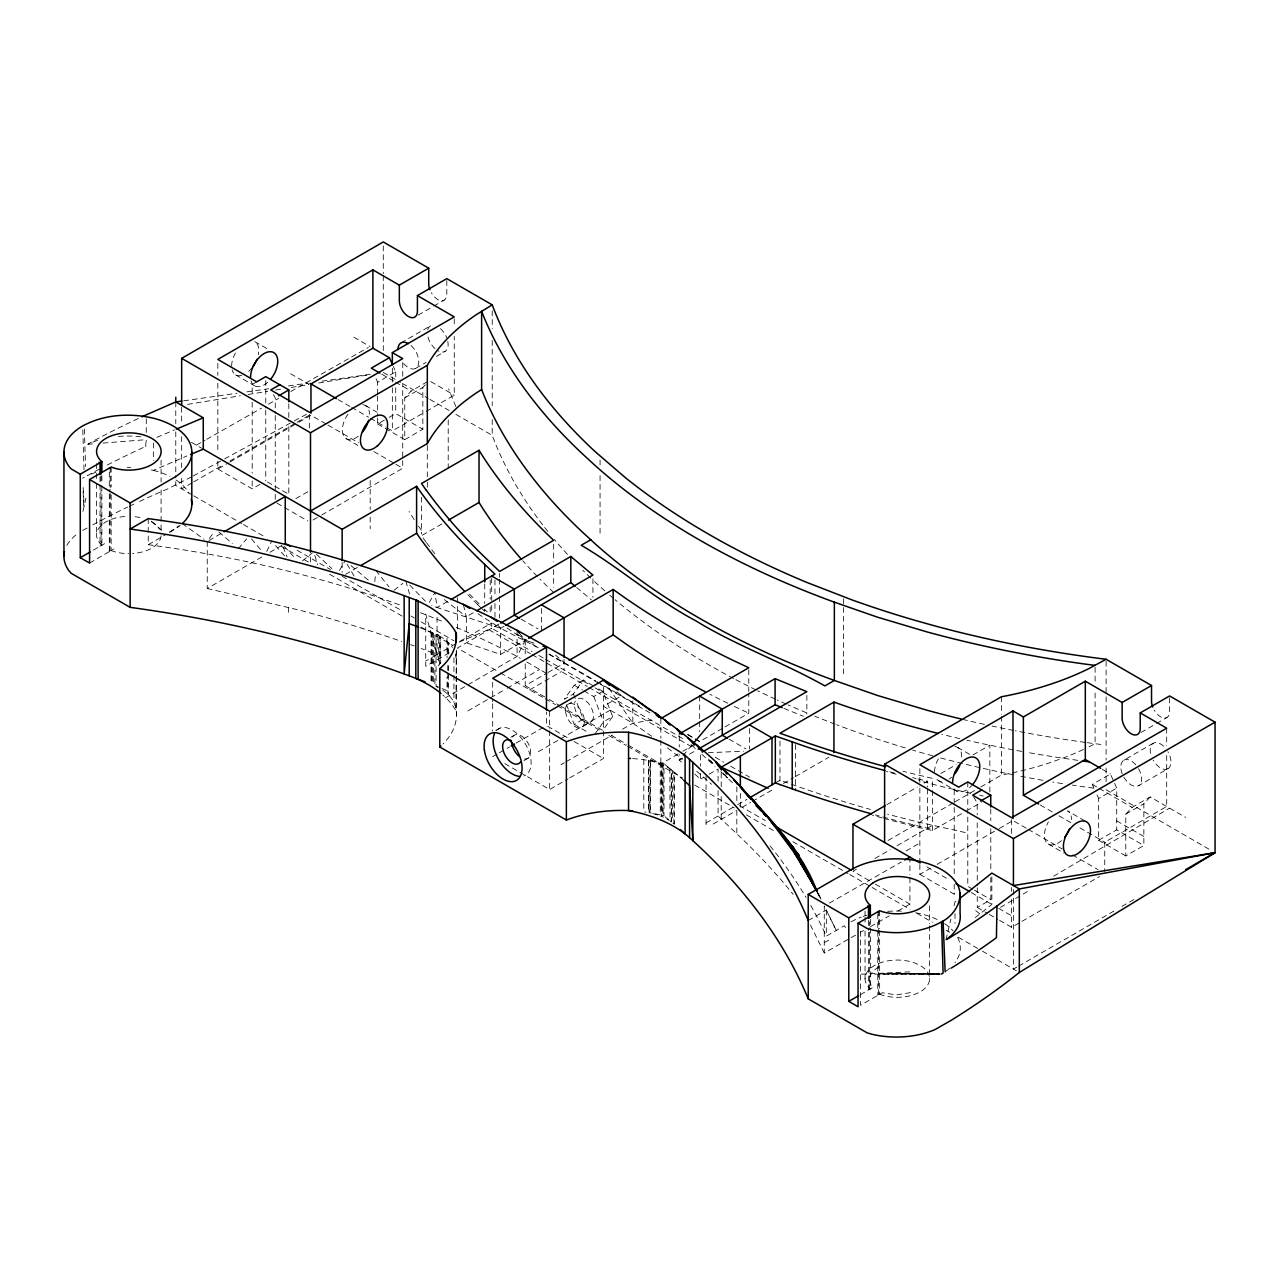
<?xml version="1.0" encoding="UTF-8"?>
<svg xmlns="http://www.w3.org/2000/svg" width="1279" height="1279" viewBox="0 0 1279 1279"><rect width="100%" height="100%" fill="white"/><g stroke="black" fill="none" stroke-linecap="round" stroke-linejoin="round"><path stroke-width="0.75" stroke-dasharray="5 3.75" d="M721.212 796.577L721.212 819.407M721.212 786.793L721.212 769.175M740.365 793.38L740.365 808.344M374.811 581.609L375.514 574.207M82.943 511.408L86.556 495.517M945.948 939.905L950.921 919.009M954.086 905.708L954.997 901.903L956.708 900.912M266.751 551.489L271.692 541.177M445.236 697.902L517.084 656.415L525.221 640.235L519.418 633.137M429.28 602.489L434.988 592.337L437.066 607.541L500.649 628.325L538.907 648.133M339.383 570.546L345.138 560.73M583.24 680.012L574.207 685.24L564.423 699.165L573.456 693.937L583.24 680.012L594.671 686.615M594.863 734.146L603.576 721.772L612.609 716.544L602.825 691.315L596.302 687.558M612.609 716.544L602.825 730.469L561.065 706.36M209.388 538.491L213.705 532.416M238.31 548.723L246.655 538.843M691.907 745.113L679.261 760.078L682.091 762.636M425.363 384.755L422.837 387.457L422.837 429.216L404.756 439.656L404.756 397.897L411.087 391.118L429.168 380.678M1150.189 796.945L1143.858 803.74L1143.858 845.499L1125.776 855.939L1125.776 814.179L1132.107 807.385L1150.189 796.945L1185.665 817.441M302.468 560.921L312.316 552.848M991.849 876.994L991.849 904.413L975.285 917.539M394.108 590.227L402.901 583.352M169.515 532.112L179.076 525.701M1000.45 907.371L1029.611 890.264M1053.624 876.179L1169.566 808.152M449.185 652.754L425.731 666.295L425.731 614.096L437.066 654.528L425.731 661.083M256.711 381.845L252.187 384.467L252.187 394.316M418.217 315.114L432.046 307.136M433.773 306.129L444.149 300.149M151.338 469.921L153.352 470.4L186.862 456.011M401.014 342.884L430.399 325.921M192.01 482.886L181.666 488.85L181.666 477.259M193.737 481.895L223.026 464.98M229.916 461L295.401 423.189M297.128 422.198L310.909 414.236M217.83 461.048L217.83 469.025L228.19 463.046M229.9 462.055L297.16 423.221M298.886 422.23L310.957 415.259L326.257 424.084M377.641 394.172L377.641 382.245L395.723 371.805L393.34 366.513M93.447 550.098L104.542 543.687M415.723 368.352L426.099 362.373M436.459 356.377L445.108 351.389M89.578 563.048L113.815 549.043M148.236 518.603L148.236 544.694L166.334 534.254M169.707 532.304L173.081 530.353A63.934 36.915 0 0 0 180.115 525.541M404.756 397.897L422.837 387.457M217.83 469.025L252.187 488.85L260.66 483.958M377.641 418.041L377.641 424.004L387.505 418.313M389.136 417.354L395.723 413.565L422.837 429.216M387.233 427.985L392.333 430.911L424.532 412.318M426.227 411.342L454.253 395.163L454.253 336.441M208.925 540.553L222.498 532.703M295.865 498.618L307.887 491.68M313.051 520.009L319.942 516.029M321.668 515.037L402.725 468.242L402.725 384.531M207.23 541.529L207.23 588.5L263.218 556.173M269.997 552.256L283.57 544.422M345.538 574.335L357.385 567.492M441.815 523.958L421.51 535.677L426.355 542.6M447.458 601.546L437.066 607.541L431.822 605.527M473.198 612.785L466.339 616.75L466.339 642.841L500.649 654.416L526.149 639.692M460.04 641.275L491.696 623.017L491.696 628.229L532.096 651.555M498.89 624.072L457.386 648.037L498.73 671.907M504.038 626.358L500.649 628.325L500.649 654.416M467.826 710.948L505.477 689.221M507.187 688.23L539.69 669.461M525.221 663.945L525.221 685.672L547.172 673.01M548.115 672.418L564.551 662.938L555.518 655.104M529.746 689.813L561.385 671.555M495.676 730.629L500.201 728.007M510.961 737.168L513.982 735.425M567.492 704.601L575.022 700.252M583.991 690.884L593.776 696.543L602.825 691.315M492.687 756.624L497.739 753.715M499.418 752.739L509.506 746.92M516.22 743.035L543.111 727.511M566.517 704.569L574.207 724.394L583.24 719.166L576.253 701.148M538.347 751.668L558.875 739.806M560.602 738.814L610.211 710.165M523.846 760.653L528.371 758.047M582.425 726.76L591.458 721.548M560.953 764.714L564.375 762.732M566.085 761.74L612.289 735.073M622.553 729.142L632.817 723.227L655.232 719.469M504.773 763.595L549.65 789.511L568.132 778.831M569.826 777.856L603.432 758.463L603.432 683.881M628.421 745.257L660.843 763.979L681.099 752.276M682.794 751.301L696.288 743.499M687.654 734.61L699.661 741.548L723.386 727.863M725.065 726.888L748.791 713.202L748.791 693.442M682.698 758.095L679.261 760.078L679.261 754.498M689.589 754.13L696.463 750.149M694.817 774.099L700.476 779.183L703.85 777.232M709.11 774.195L718.063 769.031L718.063 782.732M706.072 822.925L732.755 807.513M737.711 804.667L747.016 799.295M775.33 782.924L779.982 780.238L807.449 789.846A919.649 530.961 0 0 0 870.503 809.463M713.202 824.028L736.033 810.838M742.076 807.353L750.597 802.445M752.308 801.453L772.004 790.07L766.936 787.784M783.356 783.515L793.476 777.664M795.154 776.705L828.872 757.216M886.843 804.667L917.331 787.065M924.109 783.148L927.499 781.197L927.499 787.065M940.848 773.475L956.052 764.698M972.951 754.946L989.85 745.193L989.85 792.165M888.042 840.511L953.319 802.828M955.029 801.837L979.074 787.944M980.801 786.953L1001.409 775.058A253.626 146.43 0 0 0 1047.661 763.467L1064.895 757.376A253.626 146.43 0 0 0 1085.951 748.311M856.354 869.24L852.965 871.207L873.669 883.165M874.98 858.481L890.232 849.688M897.011 845.771L932.407 825.339M883.805 818.368A919.649 530.961 0 0 0 920.4 827.753L932.407 830.551L964.51 812.021M966.205 811.046L981.409 802.269M906.124 850.951L920.768 842.493M808.216 920.528L826.314 910.072L836.274 930.425L824.268 906.044L824.268 953.015L858.529 933.446M1141.044 732.435L1154.873 724.442M1156.6 723.45L1166.976 717.455M919.857 864.54L919.857 874.34L930.217 868.361M937.107 864.38L997.46 829.527M999.187 828.536L1012.984 820.574L1026.573 828.424M1122.195 773.747A14.708 8.489 60 0 1 1123.841 760.206L1153.226 743.243M810.726 905.468A920.209 531.281 0 0 1 826.314 936.18L844.412 925.724L845.707 928.202M1093.897 787.944L1092.314 784.427L1110.396 773.987L1116.727 788.072L1116.727 829.831L1143.858 845.499M1125.776 855.939L1098.645 840.271L1098.645 798.512L1116.727 788.072M1123.841 777.184A14.708 8.489 60 0 0 1138.55 785.674L1167.935 768.711A14.708 8.489 60 0 0 1167.935 751.732M919.857 874.34L954.214 894.165L957.603 892.214M1125.776 814.179L1143.858 803.74M977.252 887.77L977.268 907.482L990.841 899.649L990.809 874.037M1098.645 840.271L1116.727 829.831M1104.305 843.532L1105.648 842.749L1077.621 826.57M860.287 994.726L873.013 987.372C864.252 979.538 873.045 967.867 882.286 965.869M999.602 920.368L1011.625 927.307L1020.258 922.335M1021.969 921.344L1099.572 876.531M1016.885 967.084L1013.432 969.066L1013.432 897.298M1018.612 966.093L1115.112 910.376M1122.003 906.395L1134.057 899.425M455.692 643.785L437.066 654.528L428.321 651.155A1007.676 581.785 0 0 0 421.255 648.533M459.145 642.09L491.696 628.229M829.4 903.102L901.359 861.998M860.239 932.471L863.661 930.504M870.519 926.588L889.369 915.828M897.922 910.936L909.913 904.093L909.913 876.675M196.374 445.156L204.96 440.28M206.67 439.305L261.587 408.113M268.446 404.212L278.742 398.361M290.765 391.534L368.272 347.488M82.671 478.154L84.238 477.275M82.671 530.353L87.532 527.827M191.482 476.907L167.613 488.898A880 508.067 0 0 0 138.308 502.023M193.225 475.964L222.866 459.816M224.608 458.873L292.619 421.83M294.362 420.887L306.56 414.236M824.268 942.575L831.798 938.658M1089.037 746.808L1095.096 743.707L1095.096 690.852M146.254 440.296L145.534 446.483A880 508.067 0 0 0 104.766 466.323M156.837 437.338L174.504 429.904M910.424 992.632L896.355 994.934L882.302 992.728L860.575 1005.262L860.575 927.707M187.549 404.388L240.388 395.755M248.222 394.492L267.791 391.294M275.625 390.015L283.458 388.736M291.292 387.457L308.91 384.595M318.695 382.997L367.633 375.019M183.696 400.823L237.047 393.245M246.927 391.838L268.67 388.752M288.43 385.938L308.191 383.124M322.02 381.158L373.404 373.868M632.625 758.591A100.066 57.779 0 0 1 642.713 759.534L649.924 760.733A48.938 28.25 0 0 1 661.195 764.155L661.195 816.354L663.114 817.169A48.938 28.25 0 0 1 666.151 818.672M861.039 974.198L911.495 971.784M87.532 444.309L95.27 443.685M103.023 443.078L145.598 439.704M708.294 752.739L743.531 751.189M662.138 763.195L662.138 815.394L663.993 815.874L663.993 763.675L660.252 762.732A100.066 57.779 0 0 0 650.643 760.733L649.924 812.932A48.938 28.25 0 0 1 661.195 816.354M660.252 762.732L660.252 814.915A100.066 57.779 0 0 0 650.643 812.916L649.172 812.773L649.172 760.573M874.612 974.134L939.585 974.038L892.886 973.175M879.297 974.022L939.617 974.022M883.981 973.879L941.568 974.022L888.202 973.415M140.882 436.794L133.112 436.155A63.854 36.867 0 0 0 117.013 436.571M145.262 446.051L146.254 446.163M1087.198 742.667L1103.265 744.778M1077.781 760.35L1058.996 757.616A845.531 488.162 0 0 1 1027.309 752.404M644.712 812.005L646.119 812.213M965.229 832.533L920.4 822.525A919.649 530.961 0 0 1 887.626 814.179M207.23 588.5L299.654 610.195A1007.676 581.785 0 0 1 401.638 641.482M917.938 778.959L927.499 781.197M930.009 828.76L917.938 825.93A926.044 534.654 0 0 1 875.332 814.915M438.697 687.207L436.091 686.375L436.091 634.176L438.697 635.008L438.697 665.943M507.123 628.053L525.221 640.235L534.078 643.161M110.889 550.482L114.007 551.553A32.279 18.625 0 0 0 128.667 553.647M109.946 551.025L110.234 489.473M879.36 994.167L882.494 995.238A32.279 18.625 0 0 0 929.193 981.648A32.279 18.625 0 0 0 892.214 960.289A32.279 18.625 0 0 0 868.665 987.26L870.535 989.067M878.433 994.694L878.705 911.272M419.832 627.605L434.876 633.601L434.876 685.784M783.915 708.358L803.324 716.304M442.022 688.566L447.026 690.596L447.026 677.071M671.555 822.045L671.555 769.846L670.036 768.791A48.938 28.25 0 0 0 663.114 764.97L661.835 764.426L661.835 816.61M734.354 706.424L748.791 713.202M353.899 337.224L369.999 346.513M430.783 381.606L454.253 395.163M1102.338 769.334L1110.396 773.987M383.284 372.461L400.583 382.437M402.309 383.444L428.241 398.408M429.968 399.416L448.993 410.399M455.916 414.396L492.223 435.356A800.782 462.327 0 0 0 543.399 525.829M1106.111 789.767L1211.597 850.679M381.686 374.139L393.788 381.126M395.515 382.133L411.087 391.118M1092.314 784.427L1097.51 787.416M1099.237 788.424L1132.107 807.385M1116.727 820.846L1143.858 836.498M254.777 341.621L266.863 348.591M365.522 405.571L377.033 412.206M957.699 747.464L970.857 755.042M1084.816 820.846L1067.549 810.87A19.185 11.079 -60 0 1 1071.53 819.663M338.088 399.592L349.95 406.45M351.645 407.425L368.592 417.21M370.286 418.201L385.539 427.01M1040.339 805.035L1052.201 811.893M1058.98 815.81L1070.843 822.653M290.621 373.756L308.703 384.196M377.641 424.004L404.756 439.656M327.952 425.076L358.536 442.726M373.836 451.567L394.22 463.334M395.93 464.309L402.725 468.242M1028.284 829.4L1062.273 849.016M1072.457 854.916L1097.958 869.624M235.592 374.843L254.585 385.794M346.353 438.777L357.848 445.428M938.53 780.67L956.612 791.109M1048.38 844.092L1063.904 853.061M521.097 619.1L538.059 628.9M729.046 739.166L746.009 748.966M267.407 481.975L288.814 494.333L288.814 423.429M972.727 889.193L967.787 886.331L967.787 811.494M974.374 890.136L990.841 899.649M191.482 442.326L201.554 448.13M926.987 866.954L949.178 879.776M971.353 892.582L991.849 904.413M998.723 908.378L1013.432 916.867M549.171 654.049L595.63 680.876M597.357 681.867L642.026 707.671M598.38 683.082L548.867 654.24M600.107 684.073L651.603 713.81M276.967 503.159L307.887 521.017M977.268 907.482L987.58 913.43M989.291 914.421L997.892 919.377M538.827 655.456L543.879 658.365M545.573 659.34L588.084 683.881M594.959 687.846L684.217 739.39M715.169 757.248L723.786 762.22M730.677 766.201L749.622 777.136M489.026 629.764L530.369 653.649M532.096 654.64L587.173 686.423M588.884 687.431L695.44 748.95M574.207 685.24L582.361 689.941M456.283 627.349A821.102 474.061 0 0 1 517.084 656.415L520.313 658.269M526.772 661.994L546.469 673.378M297.048 550.242L330.494 569.555M342.148 576.285L400.631 610.051M410.943 615.998L414.38 617.997M421.271 621.962L453.949 640.827M739.422 805.658L765.226 820.558M875.396 884.157L909.913 904.093M525.221 685.672L547.412 698.478M549.123 699.469L559.355 705.384M611.362 735.393L626.71 744.266M191.978 494.813L175.783 485.46L175.783 475.516M193.705 495.804L241.795 523.575M243.506 524.566L265.84 537.452M281.3 546.373L310.509 563.24L310.509 554.111M329.518 574.207L402.086 616.11M421.095 627.078L452.19 645.048M500.457 672.898L543.495 697.758M545.222 698.75L555.534 704.697M557.244 705.688L600.219 730.501M608.804 735.457L625.991 745.385M627.717 746.376L682.714 778.128M694.737 785.066L734.274 807.896M746.328 814.851L775.618 831.766M792.852 841.726L847.993 873.557M849.72 874.548L870.407 886.491M872.118 887.482L910.04 909.369M916.931 913.35L932.439 922.303M946.22 930.265L949.673 932.263M958.291 937.235L980.689 950.169M982.416 951.16L1016.373 970.777M574.207 724.394L587.253 731.924M567.189 737.535L546.469 725.577L546.469 712.035M574.095 741.516L603.432 758.463M687.846 734.546L699.661 741.548M517.435 634.224L538.731 648.245M477.898 613.712L500.649 628.325L496.907 624.072M669.876 820.686L671.219 821.805L671.219 769.606M182.257 523.575L204.112 539.274M975.701 910.664L979.922 913.877M444.389 599.659L466.339 616.75L463.286 604.312M665.096 764.57L670.036 768.791M665.096 816.769L668.677 819.695M576.717 587.541L591.442 599.915M351.006 565.638L370.063 581.609M218.869 531.952L232.33 543.559M616.99 691.907L621.514 695.824L603.432 706.264L632.817 723.227A920.209 531.281 0 0 1 653.601 737.647M151.258 521.208L161.809 530.337M683.833 780.382L674.321 772.116L674.321 824.315M690.996 744.554L695.057 748.215M604.807 590.882L594.943 581.961A800.782 462.327 0 0 1 592.177 579.371M701.931 754.418L715.137 766.377M316.521 554.303L331.869 568.611M720.748 771.573L727.447 777.952L725.129 774.786M728.79 779.231L734.146 784.331M553.663 592.497L546.884 586.022A845.531 488.162 0 0 1 539.946 579.115M484.421 609.188L487.299 611.938M477.467 604.471L481.096 607.925M482.311 609.076L484.725 611.394L484.725 605.511M442.79 690.26A57.443 33.158 0 0 1 447.874 694.337L448.274 694.737A57.443 33.158 0 0 1 453.469 701.388L454.189 702.89A100.082 57.779 0 0 1 456.187 711.06L456.315 712.243A100.082 57.779 0 0 1 443.03 743.946M869.592 989.594L869.432 927.803M102.048 545.382L100.194 543.575A32.279 18.625 0 0 1 127.516 516.396M101.121 545.925L100.961 490.081M708.502 759.198L712.595 763.403M409.792 585.142L425.667 601.466M723.434 773.683L727.447 777.952M284.242 546.277L295.801 558.987M710.532 760.621L713.042 763.419M275.561 545.605L284.577 555.901M251.499 538.923L261.396 550.562M375.85 570.514L389.04 586.901M418.457 526.085L421.51 530.465M608.868 688.134L632.817 723.227L632.817 700.844M414.188 519.594L409.04 511.488M347.121 564.135L354.075 576.046M973.575 796.769L977.188 803.036L977.204 814.867M273.434 394.635L275.241 397.769L275.241 413.533M816.993 892.182L820.622 899.105M816.961 891.207L819.391 896.147M810.454 924.989L824.268 953.015M820.287 897.698L817.697 892.39L820.958 899.185M1097.062 794.994L1098.645 798.512M376.058 378.712L377.641 382.245M455.804 406.45L448.593 388.896M283.027 546.836L287.088 556.941M593.776 696.543L603.576 721.772M573.456 693.937L575.55 699.341M314.81 555.406L317.56 564.694M405.827 581.066L409.536 593.984M83.167 487.523L84.158 506.26M83.135 491.632L83.743 508.962M84.366 429.025L85.549 466.563M82.799 429.904L84.126 473.326M990.761 808.999L990.777 820.83M990.777 828.712L990.809 872.054M977.204 822.749L977.252 885.803M457.37 597.789L457.37 629.108M1169.614 697.902L1169.614 711.604A12.79 7.386 60 0 1 1164.034 718.031A12.79 7.386 60 0 1 1154.186 710.085M1166.688 728.183L1166.688 745.801M1166.688 755.585L1166.688 806.473L1104.752 842.237L1104.752 871.591M1106.111 661.259L1106.111 694.865M1106.111 696.847L1106.111 760.11M1106.111 768.024L1106.111 785.818M1095.096 667.366L1095.096 683.018M1013.432 889.465L1013.432 895.348M1011.625 819.695L1011.625 833.636M1011.625 887.45L1011.625 891.447M1011.625 899.409L1011.625 927.307M1001.409 696.767L1001.409 714.369M1001.409 716.336L1001.409 775.058M967.787 781.949L967.787 809.527M954.997 913.654L954.997 923.438M954.214 789.767L954.214 805.53M954.214 807.497L954.214 874.468M954.214 884.317L954.214 894.165M932.407 830.551L932.407 778.351L920.4 775.554A919.649 530.961 0 0 1 902.974 771.221M929.577 905.884L929.577 923.774M929.577 925.772L929.577 979.458M927.499 789.015L927.499 828.168M919.857 768.631L919.857 786.249M919.857 788.2L919.857 862.59M909.913 857.106L909.913 874.724M879.648 910.744L879.648 928.634M879.648 930.616L879.648 994.263M877.778 913.798L877.778 995.334M870.359 919.297L870.359 988.907M869.432 921.823L869.432 925.804M868.505 920.384L868.505 930.329M868.505 932.311L868.505 989.978M865.052 911.176L865.052 915.156M865.052 917.155L865.052 923.118M865.052 931.064L865.052 978.787M843.612 598.78L843.612 675.12M826.314 910.072L826.314 936.18M806.857 695.376L806.857 714.018M795.522 744.57L795.522 790.902M779.982 741.101L779.982 785.466M749.398 728.55L749.398 749.062M748.791 669.732L748.791 691.459M736.832 786.873L736.832 802.541M736.832 810.358L736.832 833.86M718.063 790.566L718.063 816.002L745.449 842.046A1007.676 581.785 0 0 1 793.124 894.357M706.072 775.953L706.072 828.152M700.476 754.946L700.476 766.137M700.476 773.587L700.476 779.183M699.661 696.112L699.661 719.821M699.661 721.788L699.661 731.668M679.261 735.857L679.261 747.032M673.889 823.916L673.889 771.733A48.938 28.25 0 0 0 672.53 770.582L672.53 820.846M669.876 768.487L670.036 820.974M663.114 764.97L663.114 817.169M660.843 718.526L660.843 738.287M660.843 740.253L660.843 763.979M650.643 760.733L650.643 812.916M648.677 760.397L648.677 812.597M648.405 760.429L648.405 812.629M643.801 759.678L643.801 809.943M600.059 460.008L600.059 465.876M600.059 475.66L600.059 534.398M592.928 578.779L592.928 597.421M564.055 659.309L564.055 670.004M553.663 544.214L553.663 561.817M553.663 569.651L553.663 587.269M549.65 711.204L549.65 728.822M549.65 730.789L549.65 789.511M541.449 608.484L541.449 630.867M525.221 640.235L525.221 656.031M517.084 630.307L517.084 656.415M499.609 573.408L499.609 577.277M499.609 579.211L499.609 594.671M499.609 596.606L499.609 617.869M494.957 580.026L494.957 595.694M494.957 603.528L494.957 619.18M492.687 682.235L492.687 701.819M492.687 703.77L492.687 731.172M492.223 310.797L492.223 328.591M492.223 340.454L492.223 405.699M492.223 419.544L492.223 435.356M491.696 577.996L491.696 603.432M491.696 605.399L491.696 613.233M490.193 579.899L490.193 599.227M490.193 606.965L490.193 614.703M484.725 583.991L484.725 603.56M456.427 650.004L456.427 675.456M456.427 676.639L456.427 715.792M456.187 651.411L456.187 674.337M456.187 676.271L455.756 710.516A112.488 64.941 0 0 0 442.79 694.929M454.253 318.823L454.253 326.657M453.949 657.806L453.949 673.266M453.949 675.2L453.949 702.267M448.21 419.944L448.21 468.274M448.274 654.129L448.274 642.538A57.443 33.158 0 0 1 452.414 647.462M448.274 665.735L448.274 694.737M447.874 653.745L447.874 642.138A57.443 33.158 0 0 0 440.679 636.702L440.679 663.769M447.874 665.336L447.874 671.139M447.874 673.074L447.874 694.337M446.803 280.581L446.803 294.282A12.79 7.386 60 0 1 441.223 300.709A12.79 7.386 60 0 1 431.359 292.763M447.026 638.397L447.026 657.742M440.136 636.366L440.136 663.433M439.576 665.032L439.576 636.047A57.443 33.158 0 0 0 436.091 634.176M437.066 617.325L437.066 659.74M433.629 633.025L433.629 685.224M432.35 632.481L432.35 684.681M431.71 632.226L431.71 684.425M431.055 631.97L431.055 682.235M427.314 445.54L427.314 480.344M427.314 482.263L427.314 488.066M421.51 497.195L421.51 533.951M402.725 362.612L402.725 376.554M395.723 371.805L395.723 379.751M395.723 387.713L395.723 413.565M392.333 368.272L392.333 385.89M392.333 387.857L392.333 430.911M383.284 245.92L383.284 273.594M383.284 275.577L383.284 352.684M377.641 396.17L377.641 416.043M370.191 480.456L370.191 509.442M370.191 517.18L370.191 528.787M342.148 562.584L342.148 572.368M309.598 414.348L309.598 428.049M288.814 403.732L288.814 421.462M288.43 607.301L288.43 612.513M275.241 415.499L275.241 492.319M275.241 494.286L275.241 502.167M265.76 380.566L265.76 408.145M265.76 410.111L265.76 481.032M252.187 402.182L252.187 473.102M252.187 480.984L252.187 488.85M217.83 363.396L217.83 375.355M217.83 383.316L217.83 453.07M181.666 407.298L181.666 422.949M181.666 436.667L181.666 467.586M175.783 401.942L175.783 423.813M175.783 431.774L175.783 473.534M161.09 460.216L161.09 482.087M161.09 490.049L161.09 529.81M153.352 442.998L153.352 460.616M146.254 418.761L146.254 432.462M111.161 467.059L111.161 486.947M111.161 494.909L111.161 550.578M110.234 467.602L110.234 487.491M109.307 472.111L109.307 491.999M109.307 493.982L109.307 551.649M101.888 475.628L101.888 483.574M101.888 485.572L101.888 545.222M100.961 476.172L100.961 482.135M100.018 476.699L100.018 482.663M100.018 484.661L100.018 546.293M96.58 463.526L96.58 471.487M96.58 473.47L96.58 481.432M96.58 483.414L96.58 535.118M95.909 472.287A63.934 36.915 0 0 0 87.532 475.628L92.791 472.638A880 508.067 0 0 1 101.329 468.114M127.149 467.347A63.934 36.915 0 0 1 130.794 467.379M153.352 470.4A63.934 36.915 0 0 1 169.899 476.427M176.07 479.993A63.934 36.915 0 0 1 188.812 493.086M957.619 937.363A63.934 36.915 0 0 1 954.997 962.639M949.817 968.171A63.934 36.915 0 0 1 945.948 971.225M851.159 921.839A63.934 36.915 0 0 1 861.295 917.075M863.149 916.388A63.934 36.915 0 0 1 866.954 915.156M887.658 911.367A63.934 36.915 0 0 1 902.894 911.224M915.7 912.758A63.934 36.915 0 0 1 938.37 920.113M944.541 923.678A63.934 36.915 0 0 1 953.127 930.952M410.591 644.648A1007.676 581.785 0 0 1 414.156 645.943M66.908 545.35A63.934 36.915 0 0 1 77.156 533.982M92.791 524.838A880 508.067 0 0 1 127.564 507.123M129.339 506.276A880 508.067 0 0 1 134.711 503.718M455.292 654.177A100.082 57.779 0 0 1 456.187 658.861M148.236 544.694A821.102 474.061 0 0 1 402.118 605.798M420.503 612.705A821.102 474.061 0 0 1 442.134 621.354M496.78 730.197A26.843 15.508 60 0 1 525.205 743.611A26.843 15.508 60 0 1 524.07 775.889M138.308 418.505A880 508.067 0 0 0 92.791 441.319L88.219 443.989L94.662 441.399A63.854 36.867 0 0 1 97.7 440.408M578.3 698.414A13.429 7.754 60 0 1 593.072 712.531A13.429 7.754 60 0 1 583.48 721.116A13.429 7.754 60 0 1 575.262 701.116M436.699 686.679A57.443 33.158 0 0 1 437.866 687.287M666.743 818.976A48.938 28.25 0 0 1 668.981 820.287M672.994 823.164A48.938 28.25 0 0 1 673.441 823.532M447.794 341.349A14.708 8.489 60 0 1 437.754 350.67M435.068 348.703A14.708 8.489 60 0 1 427.714 335.961M427.714 329.758A14.708 8.489 60 0 1 432.558 325.266M440.44 328.623A14.708 8.489 60 0 1 446.755 337.848M411.071 345.586A14.708 8.489 60 0 1 417.977 365.762A14.708 8.489 60 0 1 403.173 363.012M512.623 737.04A13.429 7.754 60 0 1 529.026 745.097A13.429 7.754 60 0 1 521.88 758.079M881.902 817.857A919.649 530.961 0 0 1 872.39 815.219M479.065 603.848A919.649 530.961 0 0 1 468.722 593.248M434.796 553.743A919.649 530.961 0 0 1 426.451 542.568M477.547 604.439A926.044 534.654 0 0 1 466.979 593.824M916.164 778.527A926.044 534.654 0 0 1 912.598 777.664M894.581 773.108A926.044 534.654 0 0 1 886.859 771.077M1093.577 788.152A800.782 462.327 0 0 1 1072.394 785.13M1062.545 783.611A800.782 462.327 0 0 1 1052.729 782.013M1042.961 780.334A800.782 462.327 0 0 1 1017.716 775.666M1013.863 774.898A800.782 462.327 0 0 1 966.237 764.426M962.479 763.515A800.782 462.327 0 0 1 938.242 757.312M932.711 755.809A800.782 462.327 0 0 1 912.566 750.118M905.324 747.959A800.782 462.327 0 0 1 836.722 724.777M835.011 724.138A800.782 462.327 0 0 1 814.771 716.192M806.473 712.787A800.782 462.327 0 0 1 788.056 704.873M786.249 704.074A800.782 462.327 0 0 1 777.216 699.997M775.41 699.165A800.782 462.327 0 0 1 757.696 690.756M755.953 689.909A800.782 462.327 0 0 1 735.297 679.389M733.602 678.509A800.782 462.327 0 0 1 615.023 599.691M613.536 598.444A800.782 462.327 0 0 1 609.14 594.671M590.818 578.092A800.782 462.327 0 0 1 582.776 570.274M567.492 554.399A800.782 462.327 0 0 1 554.447 539.562M547.732 531.345A800.782 462.327 0 0 1 544.47 527.22M972.983 784.155A19.185 11.079 -60 0 1 953.095 786.121M954.901 746.584A19.185 11.079 -60 0 1 961.216 760.557M951.624 777.168A19.185 11.079 -60 0 1 949.29 778.991M941.344 781.549A19.185 11.079 -60 0 1 936.372 778.671M934.549 771.892A19.185 11.079 -60 0 1 940.337 755.729M1061.474 840.591A19.185 11.079 -60 0 1 1046.222 842.094A19.185 11.079 -60 0 1 1048.38 821.949M1167.935 768.711A14.708 8.489 60 0 1 1153.226 760.222M1150.54 753.283A14.708 8.489 60 0 1 1154.25 742.795A14.708 8.489 60 0 1 1165.777 748.583M1138.55 768.695A14.708 8.489 60 0 1 1138.55 785.674M1123.841 760.206A14.708 8.489 60 0 1 1136.391 765.545M983.247 796.034A845.531 488.162 0 0 1 979.618 795.25M970.553 793.268A845.531 488.162 0 0 1 918.85 780.59M896.163 774.275A845.531 488.162 0 0 1 886.571 771.445M537.228 576.333A845.531 488.162 0 0 1 522.839 560.841M267.679 382.293A19.185 11.079 -60 0 1 251.068 380.806M256.935 343.619A19.185 11.079 -60 0 1 258.278 354.715M251.963 367.872A19.185 11.079 -60 0 1 248.702 371.326M241.667 375.387A19.185 11.079 -60 0 1 232.091 369.855M231.627 366.066A19.185 11.079 -60 0 1 235.592 352.7M1021.761 751.412A845.531 488.162 0 0 1 1003.344 747.927L985.07 744.218A845.531 488.162 0 0 1 966.94 740.269M959.746 738.607A845.531 488.162 0 0 1 941.84 734.322M362.724 404.692A19.185 11.079 -60 0 1 369.503 414.348M358.296 436.235A19.185 11.079 -60 0 1 343.411 435.404A19.185 11.079 -60 0 1 348.16 413.836M1085.231 742.396A813.556 469.713 0 0 1 1015.382 730.805M1013.607 730.453A813.556 469.713 0 0 1 992.136 726.056M984.382 724.362A813.556 469.713 0 0 1 963.215 719.501M667.478 747.895A920.209 531.281 0 0 1 682.362 759.486M696.719 771.317A920.209 531.281 0 0 1 711.524 784.299M770.102 845.947A920.209 531.281 0 0 1 806.09 897.474M161.09 535.773A32.279 18.625 0 0 1 132.472 553.519M135.11 516.732A32.279 18.625 0 0 1 142.337 518.091M151.673 521.832A32.279 18.625 0 0 1 159.555 529.266M727.751 703.226A845.531 488.162 0 0 1 709.925 694.241M565.526 711.556A13.429 7.754 60 0 0 580.65 727.735A13.429 7.754 60 0 0 578.684 707.751A13.429 7.754 60 0 0 565.526 711.556"/><path stroke-width="1.5" d="M740.365 787.528L740.365 756.145L775.33 735.953L804.187 746.041A926.044 534.654 0 0 0 884.924 770.55M990.761 807.033L990.745 795.202L967.787 781.949L958.738 787.161L919.857 764.714L1012.984 710.948L1023.376 716.959L1085.311 681.195L1122.147 702.475L1122.147 718.127A12.79 7.386 60 0 0 1131.196 733.794A12.79 7.386 60 0 0 1140.228 728.566L1140.228 712.915L1169.614 695.952L1215.05 722.171L1215.05 852.677L1019.315 972.472L1013.352 977.188A880 508.067 0 0 1 951.112 1020.386L935.269 1029.419A63.934 36.915 0 0 1 871.894 1034.231L867.226 1032.904L808.216 998.819L808.216 894.421L851.159 869.64A63.934 36.915 0 0 1 954.997 881.023C966.572 894.948 956.164 914.773 941.568 921.839A63.934 36.915 0 0 1 871.894 929.833L867.226 928.506L858.049 923.198L858.049 1006.717L848.776 1001.361L848.776 917.842L870.359 905.388L868.665 903.741A32.279 18.625 0 0 1 892.214 876.77A32.279 18.625 0 0 1 929.193 898.13A32.279 18.625 0 0 1 882.494 911.719L879.648 910.744L858.049 923.198M693.17 743.611L722.267 709.158L699.661 696.112M959.81 898.466L991.849 873.093L1019.315 888.953L1215.05 852.677L1185.761 869.592M996.981 906.012L996.421 937.731A880 508.067 0 0 1 951.112 968.187M1095.096 665.4L1085.231 664.105A813.556 469.713 0 0 1 927.243 631.986L877.538 617.197L834.356 602.169A783.451 452.318 0 0 1 594.431 464.885L584.071 455.356A813.556 469.713 0 0 1 483.862 316.904L481.623 311.213L481.623 389.519L476.22 393.005A253.626 146.43 0 0 0 457.93 406.946L447.394 416.89A253.626 146.43 0 0 0 427.314 443.605L310.509 511.04M941.568 974.022L943.087 973.127L941.568 921.839M740.365 756.145L721.212 767.224L766.936 787.784M181.666 405.347L181.666 358.36L383.284 241.955L428.721 268.19L428.721 283.858A12.79 7.386 60 0 0 429.92 289.773M428.721 268.19L399.336 285.153L372.892 269.885L217.83 359.399L256.711 381.845L265.76 376.634L288.814 389.935L288.814 401.766M80.289 474.173L101.888 461.703L100.194 460.056A32.279 18.625 0 0 1 123.727 433.101A32.279 18.625 0 0 1 160.706 454.445A32.279 18.625 0 0 1 114.007 468.034L111.161 467.059L89.578 479.529L89.578 563.048L80.289 557.692L80.289 474.173L71.112 468.865L68.81 466.18A63.934 36.915 0 0 1 82.671 425.955C103.999 414.348 129.914 412.749 153.352 418.201A63.934 36.915 0 0 1 173.081 478.154L130.138 502.951L89.578 479.529M399.336 285.153L399.336 300.821A12.79 7.386 60 0 0 408.369 316.473A12.79 7.386 60 0 0 417.418 311.261L417.418 295.593L446.803 278.63L492.223 304.866A800.782 462.327 0 0 0 594.943 451.455L625.591 477.85A800.782 462.327 0 0 0 806.473 582.281L852.182 599.979A800.782 462.327 0 0 0 916.212 620.683L932.711 625.319A800.782 462.327 0 0 0 1106.111 659.277L1151.532 685.512L1151.532 701.164A12.79 7.386 60 0 0 1152.747 707.079M279.765 384.723L270.732 389.935L309.598 412.382L402.725 358.616L392.333 352.62L392.333 364.371M278.63 395.819L288.814 389.935M392.557 364.755L389.392 357.704L372.892 348.192L310.957 383.94L310.957 413.309M392.333 352.62L454.253 316.872L417.418 295.593M389.392 357.704L371.31 368.144L379.959 373.148M492.223 304.866L476.22 314.714A253.626 146.43 0 0 0 427.314 365.314L310.509 432.75L181.666 358.36M80.289 557.692L90.154 552M224.193 531.728L285.265 496.476L285.265 543.447L290.317 546.357M190.475 454.493L203.265 449.121L342.148 529.314L416.602 486.324L420.455 491.823A926.044 534.654 0 0 0 477.547 557.468M426.451 490.369A919.649 530.961 0 0 0 483.062 555.582L499.609 571.473L553.663 540.298L546.884 533.839A845.531 488.162 0 0 1 480.728 453.038L479.033 450.272L421.51 483.494L426.355 490.401M360.758 565.542L416.602 533.295L416.602 486.324M448.593 520.057L479.033 502.471L479.033 450.272M450.768 599.643L494.957 574.159L477.467 557.5M834.356 602.169L834.356 680.46A783.451 452.318 0 0 1 594.431 543.175L590.802 539.738L581.226 545.254C620.475 568.196 654.752 599.02 695.152 620.427C736.528 645.927 782.748 662.106 824.875 685.928L834.356 680.46L877.538 695.488L927.243 710.293A813.556 469.713 0 0 0 961.312 719.038M505.749 625.383L592.928 575.054L570.818 556.493L476.619 610.818M500.601 623.081L570.818 582.584L570.818 556.493M528.611 638.285L613.169 589.459L624.903 597.789A845.531 488.162 0 0 0 734.354 660.987L748.791 667.75L660.843 718.526M546.469 710.101L546.469 647.27L492.687 678.318L549.65 711.204L603.432 680.156L618.189 690.02M569.139 660.332L613.169 634.896L613.169 589.459M511.184 745.945L514.542 744.01M679.261 733.986L775.09 678.653L806.857 691.651L702.155 752.116M698.19 749.158L775.09 704.761L782.156 707.639M938.29 733.443A845.531 488.162 0 0 1 845.131 706.024L833.94 702.107L779.982 733.267L807.449 742.875A919.649 530.961 0 0 0 885.707 766.697M750.325 797.377L775.33 782.924L804.187 793.028A926.044 534.654 0 0 0 871.511 813.86M884.604 842.493L884.604 764.202L1001.409 696.767A253.626 146.43 0 0 0 1089.037 668.517L1106.111 659.277M852.965 869.24L852.965 824.22L885.148 805.642M1122.147 702.475L1151.532 685.512M981.712 789.99L972.664 795.202L1011.625 817.697L1166.688 728.183L1140.228 712.915M980.577 801.086L990.745 795.202M1023.376 716.959L1023.376 795.25L1085.311 759.502L1100.723 768.391M884.604 764.202L1013.432 838.576L1215.05 722.171M848.776 1001.361L858.641 995.67M945.149 971.832L943.087 920.928M904.781 860.048L909.913 857.106M176.262 429.152L203.265 417.801L203.265 449.121M1215.05 852.677L1013.432 885.548L1013.432 838.576M181.714 401.094L175.783 401.942L145.534 415.163A880 508.067 0 0 0 141.905 416.826M1082.721 761.005L1089.436 761.884M418.105 679.149L415.803 678.43L415.803 600.139L418.105 600.842L418.105 679.149L425.012 681.803M542.936 646.103L546.469 647.27M816.833 890.616L794.099 852.39L804.283 865.467L780.845 833.684L794.227 848.76L766.377 815.267L794.099 852.39L809.319 875.699L799.663 861.215L816.961 891.207C800.334 846.762 764.81 814.036 733.858 779.471C672.306 715.648 593.904 672.738 517.084 630.307C402.469 570.45 275.976 535.933 148.236 518.603L130.138 529.042A905.356 522.695 0 0 1 404.148 595.662L418.105 600.842M441.015 693.426A112.488 64.941 0 0 0 411.934 676.847L404.148 673.953A905.356 522.695 0 0 0 130.138 607.349L71.112 573.264L68.81 570.578A63.934 36.915 0 0 1 64.494 551.633M418.105 626.95L409.216 623.624L404.148 673.953L404.148 595.662M310.062 383.412L336.393 398.616M1023.376 795.25L1038.644 804.059M491.696 576.03L514.302 589.091L514.302 615.183L519.386 618.125M541.449 604.759L564.055 617.805L564.055 657.326M749.398 724.825L772.004 737.871L772.004 784.842M203.265 417.801L175.783 401.942L175.783 397.257M727.351 738.191L722.267 735.249L722.267 709.158M852.965 824.22L920.161 863.021M956.005 883.709L969.658 891.591M773.827 825.515L851.238 870.216M99.122 462.263L100.018 462.79L100.018 474.717M109.307 468.146L110.202 468.658M867.594 905.948L868.505 906.459L868.505 918.386M877.778 911.815L878.673 912.343M415.803 600.139A112.488 64.941 0 0 1 455.756 632.21L456.187 632.769A100.082 57.779 0 0 1 439.8 668.661L566.373 741.74A100.066 57.779 0 0 1 628.549 732.275A113.064 65.277 0 0 1 685.096 755.633L685.096 833.924L680.396 829.575M808.216 894.421L848.776 917.842M439.8 668.661L439.8 746.968L566.373 820.047A100.066 57.779 0 0 1 632.625 810.79M463.286 604.312L469.777 608.484M490.672 616.974L497.243 621.402M613.169 634.896L624.903 643.241A845.531 488.162 0 0 0 705.129 691.731M632.817 697.119L649.94 710.197M656.175 714.961L659.277 717.327M570.818 582.584L575.246 586.294M603.432 680.156L609.459 685.384M659.42 716.448L655.168 712.675L659.708 717.359M683.833 780.382L689.573 785.482L692.818 840.623A905.916 523.031 0 0 1 808.216 998.819M685.096 755.633L683.833 754.274L692.818 762.332L692.818 840.623L687.83 836.146A113.064 65.277 0 0 0 628.549 810.582L628.549 732.275M590.802 539.738L584.071 533.647A813.556 469.713 0 0 1 483.862 395.211L481.623 389.519M669.253 724.106L664.904 720.013L670.132 725.097M681.803 734.13L676.479 728.726L681.755 734.482M688.006 738.127L694.849 745.145M755.985 805.578L761.053 810.886M763.595 813.54L766.121 816.194L750.709 797.201L775.889 826.937L770.997 821.566M700.716 749.478L696.719 745.209L701.739 750.821M766.121 816.194L740.925 786.921L750.965 799.359M727.207 773.859L723.306 769.318L726.68 773.715M780.845 833.684L799.247 855.235M722.011 769.414L715.84 762.14L721.644 770.054M738.766 785.274L733.858 779.471L737.328 784.155M741.228 788.184L748.599 796.881M517.084 630.307L519.418 633.137M416.602 533.295L420.455 538.795A926.044 534.654 0 0 0 464.405 591.138M479.033 502.471L480.728 505.237A845.531 488.162 0 0 0 521.576 559.419M816.961 891.207L806.09 871.383L816.082 890.44M1085.311 681.195L1085.311 759.502M1019.315 972.472L1019.315 888.953L996.421 906.411A880 508.067 0 0 1 951.112 936.867L946.492 939.505L950.984 935.796A63.854 36.867 0 0 0 960.065 913.59L960.065 892.71M1012.984 710.948L1012.984 818.576M870.359 905.388L870.359 917.315M869.432 905.916L869.432 917.858M833.94 702.107L833.94 752.564M792.213 741.852L792.213 788.839M775.33 735.953L775.33 782.924M775.09 678.653L775.09 704.761M689.573 759.39L689.573 837.681M566.373 741.74L566.373 820.047M484.725 564.407L484.725 582.025M456.187 632.769L456.187 642.09M427.314 365.314L427.314 443.605M409.216 597.517L409.216 675.824M372.892 269.885L372.892 348.192M342.148 529.314L342.148 560.634M310.509 432.75L310.509 552.144M191.802 452.063L191.802 504.262M130.138 502.951L130.138 607.349M101.888 461.703L101.888 471.647M100.961 462.247L100.961 474.173M63.95 452.063L63.95 556.445M692.818 762.332A905.916 523.031 0 0 1 808.216 920.528M191.21 499.226A63.934 36.915 0 0 1 182.497 523.431M519.834 776.433A26.843 15.508 60 0 1 499.05 760.286A26.843 15.508 60 0 1 494.413 733.858M520.681 761.66A13.429 7.754 60 0 1 504.278 753.587A13.429 7.754 60 0 1 511.424 740.621M440.919 745.977A100.082 57.779 0 0 1 439.8 746.968M952.631 782.332A19.185 11.079 -60 0 1 972.983 757.024A19.185 11.079 -60 0 1 972.983 784.155M959.858 765.114A19.185 11.079 -60 0 1 954.901 773.715M397.977 349.615A14.708 8.489 60 0 1 408.369 343.619M250.604 377.017A19.185 11.079 -60 0 1 270.956 351.709A19.185 11.079 -60 0 1 270.956 378.84M1069.708 828.536A19.185 11.079 -60 0 1 1064.752 837.137M368.688 420.167A19.185 11.079 -60 0 1 362.724 431.822M256.935 359.287A19.185 11.079 -60 0 1 252.954 366.577M628.549 758.383A100.066 57.779 0 0 1 630.595 758.479M519.402 756.481A13.429 7.754 60 0 1 511.712 742.076M484.341 749.75A26.843 15.508 60 0 0 515.021 781.117A26.843 15.508 60 0 0 509.905 740.653A26.843 15.508 60 0 0 484.341 749.75M1080.467 851.542A19.185 11.079 -60 0 0 1086.542 821.837A19.185 11.079 -60 0 0 1063.856 841.95A19.185 11.079 -60 0 0 1080.467 851.542M377.529 445.716A19.185 11.079 -60 0 0 383.604 416.011A19.185 11.079 -60 0 0 360.918 436.123A19.185 11.079 -60 0 0 377.529 445.716"/></g></svg>
